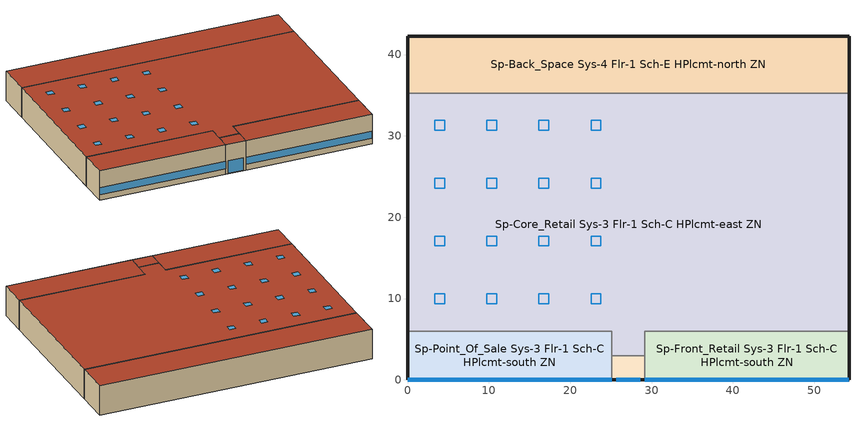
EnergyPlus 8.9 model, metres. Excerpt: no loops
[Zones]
Sp-Back_Space Sys-4 Flr-1 Sch-E HPlcmt-north ZN
 floor ground (Customized opaque construction {9be9ea91-349a-4d42-9442-763be4521fb6} to conductance of 0.757): 54.27,42.27 54.27,35.27 0,35.27 0,42.27 z0
 wall outside (Customized opaque construction {54b40815-7011-49f8-bfa0-f926f924dcd2} to conductance of 0.247): 54.27,35.27 54.27,42.27 0,42.27 0,35.27 z0:6.1
 wall to Sp-Core_Retail Sys-3 Flr-1 Sch-C HPlcmt-east ZN (Typical Interior Wall): 0,35.27 54.27,35.27 z0:6.1
 roof outside (Customized opaque construction {e4feda05-f6ee-4f6d-a9b9-9dd0b98cb301} to conductance of 0.183): 54.27,35.27 54.27,42.27 0,42.27 0,35.27 z6.1
Sp-Core_Retail Sys-3 Flr-1 Sch-C HPlcmt-east ZN
 floor ground (Customized opaque construction {9be9ea91-349a-4d42-9442-763be4521fb6} to conductance of 0.757): 54.27,35.27 54.27,6 29.14,6 29.14,3 25.14,3 25.14,6 0,6 0,35.27 z0
 wall outside (Customized opaque construction {54b40815-7011-49f8-bfa0-f926f924dcd2} to conductance of 0.247): 54.27,6 54.27,35.27 / 0,35.27 0,6 z0:6.1
 wall to Sp-Front_Retail Sys-3 Flr-1 Sch-C HPlcmt-south ZN (Typical Interior Wall): 29.14,3 29.14,6 54.27,6 z0:6.1
 wall to Sp-Point_Of_Sale Sys-3 Flr-1 Sch-C HPlcmt-south ZN (Typical Interior Wall): 0,6 25.14,6 25.14,3 z0:6.1
 wall to Sp-Front_Entry Sys-3 Flr-1 Sch-C HPlcmt-south ZN (Typical Interior Wall): 25.14,3 29.14,3 z0:6.1
 roof outside (Customized opaque construction {e4feda05-f6ee-4f6d-a9b9-9dd0b98cb301} to conductance of 0.183): 29.14,3 29.14,6 54.27,6 54.27,35.27 0,35.27 0,6 25.14,6 25.14,3 z6.1
 skylight (Customized Fenestration: cond=0.220 tvis=0.294 tsol=0.332): 4.57,9.35 4.57,10.57 3.35,10.57 3.35,9.35 z6.1; 10.97,9.35 10.97,10.57 9.75,10.57 9.75,9.35 z6.1; 17.37,9.35 17.37,10.57 16.15,10.57 16.15,9.35 z6.1; 23.78,9.35 23.78,10.57 22.56,10.57 22.56,9.35 z6.1; 4.57,16.46 4.57,17.68 3.35,17.68 3.35,16.46 z6.1; 10.97,16.46 10.97,17.68 9.75,17.68 9.75,16.46 z6.1; 17.37,16.46 17.37,17.68 16.15,17.68 16.15,16.46 z6.1; 23.78,16.46 23.78,17.68 22.56,17.68 22.56,16.46 z6.1; 4.57,23.58 4.57,24.8 3.35,24.8 3.35,23.58 z6.1; 10.97,23.58 10.97,24.8 9.75,24.8 9.75,23.58 z6.1; 17.37,23.58 17.37,24.8 16.15,24.8 16.15,23.58 z6.1; 23.78,23.58 23.78,24.8 22.56,24.8 22.56,23.58 z6.1; 4.57,30.7 4.57,31.92 3.35,31.92 3.35,30.7 z6.1; 10.97,30.7 10.97,31.92 9.75,31.92 9.75,30.7 z6.1; 17.37,30.7 17.37,31.92 16.15,31.92 16.15,30.7 z6.1; 23.78,30.7 23.78,31.92 22.56,31.92 22.56,30.7 z6.1
Sp-Front_Entry Sys-3 Flr-1 Sch-C HPlcmt-south ZN
 floor ground (Customized opaque construction {9be9ea91-349a-4d42-9442-763be4521fb6} to conductance of 0.757): 29.14,3 29.14,0 25.14,0 25.14,3 z0
 wall outside (Customized opaque construction {54b40815-7011-49f8-bfa0-f926f924dcd2} to conductance of 0.247): 25.14,0 29.14,0 z0:6.1
 wall to Sp-Front_Retail Sys-3 Flr-1 Sch-C HPlcmt-south ZN (Typical Interior Wall): 29.14,0 29.14,3 z0:6.1
 wall to Sp-Point_Of_Sale Sys-3 Flr-1 Sch-C HPlcmt-south ZN (Typical Interior Wall): 25.14,3 25.14,0 z0:6.1
 window (Customized Fenestration: cond=0.220 tvis=0.220 tsol=0.232): 25.64,0 28.64,0 z0.05:2.66
 roof outside (Customized opaque construction {e4feda05-f6ee-4f6d-a9b9-9dd0b98cb301} to conductance of 0.183): 29.14,0 29.14,3 25.14,3 25.14,0 z6.1
Sp-Front_Retail Sys-3 Flr-1 Sch-C HPlcmt-south ZN
 floor ground (Customized opaque construction {9be9ea91-349a-4d42-9442-763be4521fb6} to conductance of 0.757): 54.27,6 54.27,0 29.14,0 29.14,6 z0
 wall outside (Customized opaque construction {54b40815-7011-49f8-bfa0-f926f924dcd2} to conductance of 0.247): 29.14,0 54.27,0 54.27,6 z0:6.1
 window (Customized Fenestration: cond=0.220 tvis=0.220 tsol=0.232): 29.19,0 54.22,0 z1.14:2.66
 roof outside (Customized opaque construction {e4feda05-f6ee-4f6d-a9b9-9dd0b98cb301} to conductance of 0.183): 54.27,0 54.27,6 29.14,6 29.14,0 z6.1
Sp-Point_Of_Sale Sys-3 Flr-1 Sch-C HPlcmt-south ZN
 floor ground (Customized opaque construction {9be9ea91-349a-4d42-9442-763be4521fb6} to conductance of 0.757): 25.14,6 25.14,0 0,0 0,6 z0
 wall outside (Customized opaque construction {54b40815-7011-49f8-bfa0-f926f924dcd2} to conductance of 0.247): 0,6 0,0 25.14,0 z0:6.1
 window (Customized Fenestration: cond=0.220 tvis=0.220 tsol=0.232): 0.05,0 25.09,0 z1.14:2.66
 roof outside (Customized opaque construction {e4feda05-f6ee-4f6d-a9b9-9dd0b98cb301} to conductance of 0.183): 25.14,0 25.14,6 0,6 0,0 z6.1
[Building]
NECB 2011-RetailStandalone-NECB HDD Method-CAN_PQ_Montreal.Intl.AP.716270_CWEC.epw created: 2017-06-30 15:57:59 +0000: North Axis {deg}=0; Terrain=City; Loads Convergence Tolerance Value=0.04; Temperature Convergence Tolerance Value {deltaC}=0.2; Solar Distribution=FullInteriorAndExterior; Maximum Number of Warmup Days=25; Minimum Number of Warmup Days=6
[Site:Location]
Montreal-Trudeau Intl AP: Latitude {deg}=45.471; Longitude {deg}=-73.741; Time Zone {hr}=-5; Elevation {m}=36
[SizingPeriod:DesignDay] Day of Month=21; Dry-Bulb Temperature Range Modifier Type=DefaultMultipliers; Humidity Condition Type=Wetbulb; Barometric Pressure {Pa}=100893; Rain Indicator=No; Snow Indicator=No; Daylight Saving Time Indicator=No
Name | Month | Day Type | Maximum Dry-Bulb Temperature {C} | Daily Dry-Bulb Temperature Range {deltaC} | Wetbulb or DewPoint at Maximum Dry-Bulb {C} | Wind Speed {m/s} | Wind Direction {deg} | Solar Model Indicator | ASHRAE Clear Sky Optical Depth for Beam Irradiance (taub) | ASHRAE Clear Sky Optical Depth for Diffuse Irradiance (taud) | Sky Clearness
Montreal Int'l Ann Clg .4% Condns DB=>MWB | 7 | SummerDesignDay | 30 | 9.3 | 22.1 | 4.9 | 220 | ASHRAETau | 0.465 | 1.966
Montreal Int'l Ann Clg .4% Condns WB=>MDB | 7 | SummerDesignDay | 28.1 | 9.3 | 23.2 | 4.9 | 220 | ASHRAETau | 0.465 | 1.966
Montreal Int'l Ann Htg 99.6% Condns DB | 1 | WinterDesignDay | -23.7 | 0 | -23.7 | 3.9 | 260 | ASHRAEClearSky |  |  | 0
[Site:GroundTemperature:BuildingSurface]
19.527, 19.502, 19.536, 19.598, 20.002, 21.64, 22.225, 22.375, 21.449, 20.121, 19.802, 19.633
[Site:WaterMainsTemperature]
Calculation Method=Correlation; Annual Average Outdoor Air Temperature {C}=6.25; Maximum Difference In Monthly Average Outdoor Air Temperatures {deltaC}=30.2
[Material] Thermal Absorptance=0.9
Name | Roughness | Thickness {m} | Conductivity {W/m-K} | Density {kg/m3} | Specific Heat {J/kg-K} | Solar Absorptance | Visible Absorptance
1/2IN Gypsum 1 | Smooth | 0.0127 | 0.16 | 784.9 | 830 | 0.4 | 0.4
1IN Stucco 1 | Smooth | 0.0253 | 0.6918 | 1858 | 837 | 0.7 | 0.92
6 in. Normalweight Concrete Floor 1 | MediumRough | 0.1524 | 2.31 | 2322 | 832 | 0.7 | 0.7
8IN CONCRETE HW RefBldg 1 | Rough | 0.2032 | 1.311 | 2240 | 836.8 | 0.7 | 0.7
G01 13mm gypsum board | Smooth | 0.0127 | 0.16 | 800 | 1090 | 0.7 | 0.5
Metal Roof Surface 1 | Smooth | 0.0008 | 45.28 | 7824 | 500 | 0.7 | 0.7
[Material:NoMass] Roughness=Smooth; Thermal Absorptance=0.9; Solar Absorptance=0.7
Name | Thermal Resistance {m2-K/W} | Visible Absorptance
Typical Carpet Pad 2 | 1.25503 | 0.8
Typical Insulation R-10.11 1 | 3.77764 | 0.7
Typical Insulation R-19.63 1 | 5.46446 | 0.7
[WindowMaterial:SimpleGlazingSystem] U-Factor {W/m2-K}=2.2; Solar Heat Gain Coefficient=0.6; Visible Transmittance=0.21
Customized Fenestration:: cond=0.220 tvis=0.220 tsol=0.232; Customized Fenestration:: cond=0.220 tvis=0.294 tsol=0.332
[Construction]
Customized Fenestration: cond=0.220 tvis=0.220 tsol=0.232: Customized Fenestration:: cond=0.220 tvis=0.220 tsol=0.232
Customized Fenestration: cond=0.220 tvis=0.294 tsol=0.332: Customized Fenestration:: cond=0.220 tvis=0.294 tsol=0.332
Customized opaque construction {54b40815-7011-49f8-bfa0-f926f924dcd2} to conductance of 0.247: 1IN Stucco 1, 8IN CONCRETE HW RefBldg 1, Typical Insulation R-10.11 1, 1/2IN Gypsum 1
Customized opaque construction {9be9ea91-349a-4d42-9442-763be4521fb6} to conductance of 0.757: 6 in. Normalweight Concrete Floor 1, Typical Carpet Pad 2
Customized opaque construction {e4feda05-f6ee-4f6d-a9b9-9dd0b98cb301} to conductance of 0.183: Metal Roof Surface 1, Typical Insulation R-19.63 1
Typical Interior Wall: G01 13mm gypsum board, G01 13mm gypsum board
[Zone] Part of Total Floor Area=Yes
Sp-Back_Space Sys-4 Flr-1 Sch-E HPlcmt-north ZN; Sp-Core_Retail Sys-3 Flr-1 Sch-C HPlcmt-east ZN; Sp-Front_Entry Sys-3 Flr-1 Sch-C HPlcmt-south ZN; Sp-Front_Retail Sys-3 Flr-1 Sch-C HPlcmt-south ZN; Sp-Point_Of_Sale Sys-3 Flr-1 Sch-C HPlcmt-south ZN
[ZoneInfiltration:DesignFlowRate] Schedule=Always On Discrete; Design Flow Rate Calculation Method=Flow/ExteriorArea; Flow per Exterior Surface Area {m3/s-m2}=0.00025; Constant Term Coefficient=0; Temperature Term Coefficient=0; Velocity Term Coefficient=0.224; Velocity Squared Term Coefficient=0
Name | Zone or ZoneList
Back_Space Infiltration | Sp-Back_Space Sys-4 Flr-1 Sch-E HPlcmt-north ZN
Core_Retail Infiltration | Sp-Core_Retail Sys-3 Flr-1 Sch-C HPlcmt-east ZN
Front_Entry Infiltration | Sp-Front_Entry Sys-3 Flr-1 Sch-C HPlcmt-south ZN
Front_Retail Infiltration | Sp-Front_Retail Sys-3 Flr-1 Sch-C HPlcmt-south ZN
Point_Of_Sale Infiltration | Sp-Point_Of_Sale Sys-3 Flr-1 Sch-C HPlcmt-south ZN
[AvailabilityManager:Scheduled] Schedule=Always On Discrete
Air Loop HVAC Outdoor Air System 5 Availability Manager; Air Loop HVAC Outdoor Air System 1 Availability Manager; Sp-Front_Entry Sys-3 Flr-1 Sch-C HPlcmt-south ZN NECB System 3 PSZ Availability Manager; Air Loop HVAC Outdoor Air System 2 Availability Manager; Air Loop HVAC Outdoor Air System 4 Availability Manager; Air Loop HVAC Outdoor Air System 3 Availability Manager
[AvailabilityManager:NightCycle] Applicability Schedule=Always On Discrete; Control Type=CycleOnAny; Thermostat Tolerance {deltaC}=1; Cycling Run Time Control Type=FixedRunTime; Cycling Run Time {s}=3600
Name | Fan Schedule
Availability Manager Night Cycle 1 | Sp-Back_Space Sys-4 Flr-1 Sch-E HPlcmt-north ZN NECB System 4 PSZ Occ Sch
Availability Manager Night Cycle 2 | Sp-Core_Retail Sys-3 Flr-1 Sch-C HPlcmt-east ZN NECB System 3 PSZ Occ Sch
Availability Manager Night Cycle 3 | Sp-Front_Retail Sys-3 Flr-1 Sch-C HPlcmt-south ZN NECB System 3 PSZ Occ Sch
Availability Manager Night Cycle 4 | Sp-Point_Of_Sale Sys-3 Flr-1 Sch-C HPlcmt-south ZN NECB System 3 PSZ Occ Sch
[Schedule:Day:Interval]
Sp-Back_Space Sys-4 Flr-1 Sch-E HPlcmt-north ZN NECB System 4 PSZ Occ Sch Sunday: No, 24:00, 0
Sp-Back_Space Sys-4 Flr-1 Sch-E HPlcmt-north ZN NECB System 4 PSZ Occ Sch Monday; Sp-Back_Space Sys-4 Flr-1 Sch-E HPlcmt-north ZN NECB System 4 PSZ Occ Sch Tuesday; Sp-Back_Space Sys-4 Flr-1 Sch-E HPlcmt-north ZN NECB System 4 PSZ Occ Sch Wednesday; Sp-Back_Space Sys-4 Flr-1 Sch-E HPlcmt-north ZN NECB System 4 PSZ Occ Sch Thursday; Sp-Back_Space Sys-4 Flr-1 Sch-E HPlcmt-north ZN NECB System 4 PSZ Occ Sch Friday: No, 08:00, 0, 19:00, 1, 24:00, 0
Sp-Back_Space Sys-4 Flr-1 Sch-E HPlcmt-north ZN NECB System 4 PSZ Occ Sch Saturday: No, 09:00, 0, 13:00, 1, 24:00, 0
Sp-Back_Space Sys-4 Flr-1 Sch-E HPlcmt-north ZN NECB System 4 PSZ Occ Sch Default; Sp-Back_Space Sys-4 Flr-1 Sch-E HPlcmt-north ZN NECB System 4 PSZ Occ Sch Summer Design Day; Sp-Back_Space Sys-4 Flr-1 Sch-E HPlcmt-north ZN NECB System 4 PSZ Occ Sch Winter Design Day; Sp-Core_Retail Sys-3 Flr-1 Sch-C HPlcmt-east ZN NECB System 3 PSZ Occ Sch Default; Sp-Core_Retail Sys-3 Flr-1 Sch-C HPlcmt-east ZN NECB System 3 PSZ Occ Sch Summer Design Day; Sp-Core_Retail Sys-3 Flr-1 Sch-C HPlcmt-east ZN NECB System 3 PSZ Occ Sch Winter Design Day; Sp-Front_Retail Sys-3 Flr-1 Sch-C HPlcmt-south ZN NECB System 3 PSZ Occ Sch Default; Sp-Front_Retail Sys-3 Flr-1 Sch-C HPlcmt-south ZN NECB System 3 PSZ Occ Sch Summer Design Day; Sp-Front_Retail Sys-3 Flr-1 Sch-C HPlcmt-south ZN NECB System 3 PSZ Occ Sch Winter Design Day; Sp-Point_Of_Sale Sys-3 Flr-1 Sch-C HPlcmt-south ZN NECB System 3 PSZ Occ Sch Default; Sp-Point_Of_Sale Sys-3 Flr-1 Sch-C HPlcmt-south ZN NECB System 3 PSZ Occ Sch Summer Design Day; Sp-Point_Of_Sale Sys-3 Flr-1 Sch-C HPlcmt-south ZN NECB System 3 PSZ Occ Sch Winter Design Day: No, 24:00, 1
Sp-Core_Retail Sys-3 Flr-1 Sch-C HPlcmt-east ZN NECB System 3 PSZ Occ Sch Sunday; Sp-Front_Retail Sys-3 Flr-1 Sch-C HPlcmt-south ZN NECB System 3 PSZ Occ Sch Sunday; Sp-Point_Of_Sale Sys-3 Flr-1 Sch-C HPlcmt-south ZN NECB System 3 PSZ Occ Sch Sunday: No, 11:00, 0, 19:00, 1, 24:00, 0
Sp-Core_Retail Sys-3 Flr-1 Sch-C HPlcmt-east ZN NECB System 3 PSZ Occ Sch Monday; Sp-Core_Retail Sys-3 Flr-1 Sch-C HPlcmt-east ZN NECB System 3 PSZ Occ Sch Tuesday; Sp-Core_Retail Sys-3 Flr-1 Sch-C HPlcmt-east ZN NECB System 3 PSZ Occ Sch Wednesday; Sp-Core_Retail Sys-3 Flr-1 Sch-C HPlcmt-east ZN NECB System 3 PSZ Occ Sch Thursday; Sp-Core_Retail Sys-3 Flr-1 Sch-C HPlcmt-east ZN NECB System 3 PSZ Occ Sch Friday; Sp-Core_Retail Sys-3 Flr-1 Sch-C HPlcmt-east ZN NECB System 3 PSZ Occ Sch Saturday; Sp-Front_Retail Sys-3 Flr-1 Sch-C HPlcmt-south ZN NECB System 3 PSZ Occ Sch Monday; Sp-Front_Retail Sys-3 Flr-1 Sch-C HPlcmt-south ZN NECB System 3 PSZ Occ Sch Tuesday; Sp-Front_Retail Sys-3 Flr-1 Sch-C HPlcmt-south ZN NECB System 3 PSZ Occ Sch Wednesday; Sp-Front_Retail Sys-3 Flr-1 Sch-C HPlcmt-south ZN NECB System 3 PSZ Occ Sch Thursday; Sp-Front_Retail Sys-3 Flr-1 Sch-C HPlcmt-south ZN NECB System 3 PSZ Occ Sch Friday; Sp-Front_Retail Sys-3 Flr-1 Sch-C HPlcmt-south ZN NECB System 3 PSZ Occ Sch Saturday; Sp-Point_Of_Sale Sys-3 Flr-1 Sch-C HPlcmt-south ZN NECB System 3 PSZ Occ Sch Monday; Sp-Point_Of_Sale Sys-3 Flr-1 Sch-C HPlcmt-south ZN NECB System 3 PSZ Occ Sch Tuesday; Sp-Point_Of_Sale Sys-3 Flr-1 Sch-C HPlcmt-south ZN NECB System 3 PSZ Occ Sch Wednesday; Sp-Point_Of_Sale Sys-3 Flr-1 Sch-C HPlcmt-south ZN NECB System 3 PSZ Occ Sch Thursday; Sp-Point_Of_Sale Sys-3 Flr-1 Sch-C HPlcmt-south ZN NECB System 3 PSZ Occ Sch Friday; Sp-Point_Of_Sale Sys-3 Flr-1 Sch-C HPlcmt-south ZN NECB System 3 PSZ Occ Sch Saturday: No, 09:00, 0, 21:00, 1, 24:00, 0
[Schedule:Week:Daily]
Schedule:Week:Daily {d594f0b5-4609-488c-beee-722307284854}: Sp-Back_Space Sys-4 Flr-1 Sch-E HPlcmt-north ZN NECB System 4 PSZ Occ Sch Sunday, Sp-Back_Space Sys-4 Flr-1 Sch-E HPlcmt-north ZN NECB System 4 PSZ Occ Sch Monday, Sp-Back_Space Sys-4 Flr-1 Sch-E HPlcmt-north ZN NECB System 4 PSZ Occ Sch Tuesday, Sp-Back_Space Sys-4 Flr-1 Sch-E HPlcmt-north ZN NECB System 4 PSZ Occ Sch Wednesday, Sp-Back_Space Sys-4 Flr-1 Sch-E HPlcmt-north ZN NECB System 4 PSZ Occ Sch Thursday, Sp-Back_Space Sys-4 Flr-1 Sch-E HPlcmt-north ZN NECB System 4 PSZ Occ Sch Friday, Sp-Back_Space Sys-4 Flr-1 Sch-E HPlcmt-north ZN NECB System 4 PSZ Occ Sch Saturday, Sp-Back_Space Sys-4 Flr-1 Sch-E HPlcmt-north ZN NECB System 4 PSZ Occ Sch Default, Sp-Back_Space Sys-4 Flr-1 Sch-E HPlcmt-north ZN NECB System 4 PSZ Occ Sch Summer Design Day, Sp-Back_Space Sys-4 Flr-1 Sch-E HPlcmt-north ZN NECB System 4 PSZ Occ Sch Winter Design Day, Sp-Back_Space Sys-4 Flr-1 Sch-E HPlcmt-north ZN NECB System 4 PSZ Occ Sch Default, Sp-Back_Space Sys-4 Flr-1 Sch-E HPlcmt-north ZN NECB System 4 PSZ Occ Sch Default
Schedule:Week:Daily {cf0ad69d-cc07-462d-ae2a-3fe6c68bbb76}: Sp-Core_Retail Sys-3 Flr-1 Sch-C HPlcmt-east ZN NECB System 3 PSZ Occ Sch Sunday, Sp-Core_Retail Sys-3 Flr-1 Sch-C HPlcmt-east ZN NECB System 3 PSZ Occ Sch Monday, Sp-Core_Retail Sys-3 Flr-1 Sch-C HPlcmt-east ZN NECB System 3 PSZ Occ Sch Tuesday, Sp-Core_Retail Sys-3 Flr-1 Sch-C HPlcmt-east ZN NECB System 3 PSZ Occ Sch Wednesday, Sp-Core_Retail Sys-3 Flr-1 Sch-C HPlcmt-east ZN NECB System 3 PSZ Occ Sch Thursday, Sp-Core_Retail Sys-3 Flr-1 Sch-C HPlcmt-east ZN NECB System 3 PSZ Occ Sch Friday, Sp-Core_Retail Sys-3 Flr-1 Sch-C HPlcmt-east ZN NECB System 3 PSZ Occ Sch Saturday, Sp-Core_Retail Sys-3 Flr-1 Sch-C HPlcmt-east ZN NECB System 3 PSZ Occ Sch Default, Sp-Core_Retail Sys-3 Flr-1 Sch-C HPlcmt-east ZN NECB System 3 PSZ Occ Sch Summer Design Day, Sp-Core_Retail Sys-3 Flr-1 Sch-C HPlcmt-east ZN NECB System 3 PSZ Occ Sch Winter Design Day, Sp-Core_Retail Sys-3 Flr-1 Sch-C HPlcmt-east ZN NECB System 3 PSZ Occ Sch Default, Sp-Core_Retail Sys-3 Flr-1 Sch-C HPlcmt-east ZN NECB System 3 PSZ Occ Sch Default
Schedule:Week:Daily {0ec21f8d-a412-46ae-a7f6-8b2b73b1f8b5}: Sp-Front_Retail Sys-3 Flr-1 Sch-C HPlcmt-south ZN NECB System 3 PSZ Occ Sch Sunday, Sp-Front_Retail Sys-3 Flr-1 Sch-C HPlcmt-south ZN NECB System 3 PSZ Occ Sch Monday, Sp-Front_Retail Sys-3 Flr-1 Sch-C HPlcmt-south ZN NECB System 3 PSZ Occ Sch Tuesday, Sp-Front_Retail Sys-3 Flr-1 Sch-C HPlcmt-south ZN NECB System 3 PSZ Occ Sch Wednesday, Sp-Front_Retail Sys-3 Flr-1 Sch-C HPlcmt-south ZN NECB System 3 PSZ Occ Sch Thursday, Sp-Front_Retail Sys-3 Flr-1 Sch-C HPlcmt-south ZN NECB System 3 PSZ Occ Sch Friday, Sp-Front_Retail Sys-3 Flr-1 Sch-C HPlcmt-south ZN NECB System 3 PSZ Occ Sch Saturday, Sp-Front_Retail Sys-3 Flr-1 Sch-C HPlcmt-south ZN NECB System 3 PSZ Occ Sch Default, Sp-Front_Retail Sys-3 Flr-1 Sch-C HPlcmt-south ZN NECB System 3 PSZ Occ Sch Summer Design Day, Sp-Front_Retail Sys-3 Flr-1 Sch-C HPlcmt-south ZN NECB System 3 PSZ Occ Sch Winter Design Day, Sp-Front_Retail Sys-3 Flr-1 Sch-C HPlcmt-south ZN NECB System 3 PSZ Occ Sch Default, Sp-Front_Retail Sys-3 Flr-1 Sch-C HPlcmt-south ZN NECB System 3 PSZ Occ Sch Default
Schedule:Week:Daily {b837a205-2df3-45e4-aedb-664ceaa10008}: Sp-Point_Of_Sale Sys-3 Flr-1 Sch-C HPlcmt-south ZN NECB System 3 PSZ Occ Sch Sunday, Sp-Point_Of_Sale Sys-3 Flr-1 Sch-C HPlcmt-south ZN NECB System 3 PSZ Occ Sch Monday, Sp-Point_Of_Sale Sys-3 Flr-1 Sch-C HPlcmt-south ZN NECB System 3 PSZ Occ Sch Tuesday, Sp-Point_Of_Sale Sys-3 Flr-1 Sch-C HPlcmt-south ZN NECB System 3 PSZ Occ Sch Wednesday, Sp-Point_Of_Sale Sys-3 Flr-1 Sch-C HPlcmt-south ZN NECB System 3 PSZ Occ Sch Thursday, Sp-Point_Of_Sale Sys-3 Flr-1 Sch-C HPlcmt-south ZN NECB System 3 PSZ Occ Sch Friday, Sp-Point_Of_Sale Sys-3 Flr-1 Sch-C HPlcmt-south ZN NECB System 3 PSZ Occ Sch Saturday, Sp-Point_Of_Sale Sys-3 Flr-1 Sch-C HPlcmt-south ZN NECB System 3 PSZ Occ Sch Default, Sp-Point_Of_Sale Sys-3 Flr-1 Sch-C HPlcmt-south ZN NECB System 3 PSZ Occ Sch Summer Design Day, Sp-Point_Of_Sale Sys-3 Flr-1 Sch-C HPlcmt-south ZN NECB System 3 PSZ Occ Sch Winter Design Day, Sp-Point_Of_Sale Sys-3 Flr-1 Sch-C HPlcmt-south ZN NECB System 3 PSZ Occ Sch Default, Sp-Point_Of_Sale Sys-3 Flr-1 Sch-C HPlcmt-south ZN NECB System 3 PSZ Occ Sch Default
[Schedule:Year]
Sp-Back_Space Sys-4 Flr-1 Sch-E HPlcmt-north ZN NECB System 4 PSZ Occ Sch: Schedule:Week:Daily {d594f0b5-4609-488c-beee-722307284854}, 1, 1, 12, 31
Sp-Core_Retail Sys-3 Flr-1 Sch-C HPlcmt-east ZN NECB System 3 PSZ Occ Sch: Schedule:Week:Daily {cf0ad69d-cc07-462d-ae2a-3fe6c68bbb76}, 1, 1, 12, 31
Sp-Front_Retail Sys-3 Flr-1 Sch-C HPlcmt-south ZN NECB System 3 PSZ Occ Sch: Schedule:Week:Daily {0ec21f8d-a412-46ae-a7f6-8b2b73b1f8b5}, 1, 1, 12, 31
Sp-Point_Of_Sale Sys-3 Flr-1 Sch-C HPlcmt-south ZN NECB System 3 PSZ Occ Sch: Schedule:Week:Daily {b837a205-2df3-45e4-aedb-664ceaa10008}, 1, 1, 12, 31
[Schedule:Constant]
Always On Discrete: Hourly Value=1
